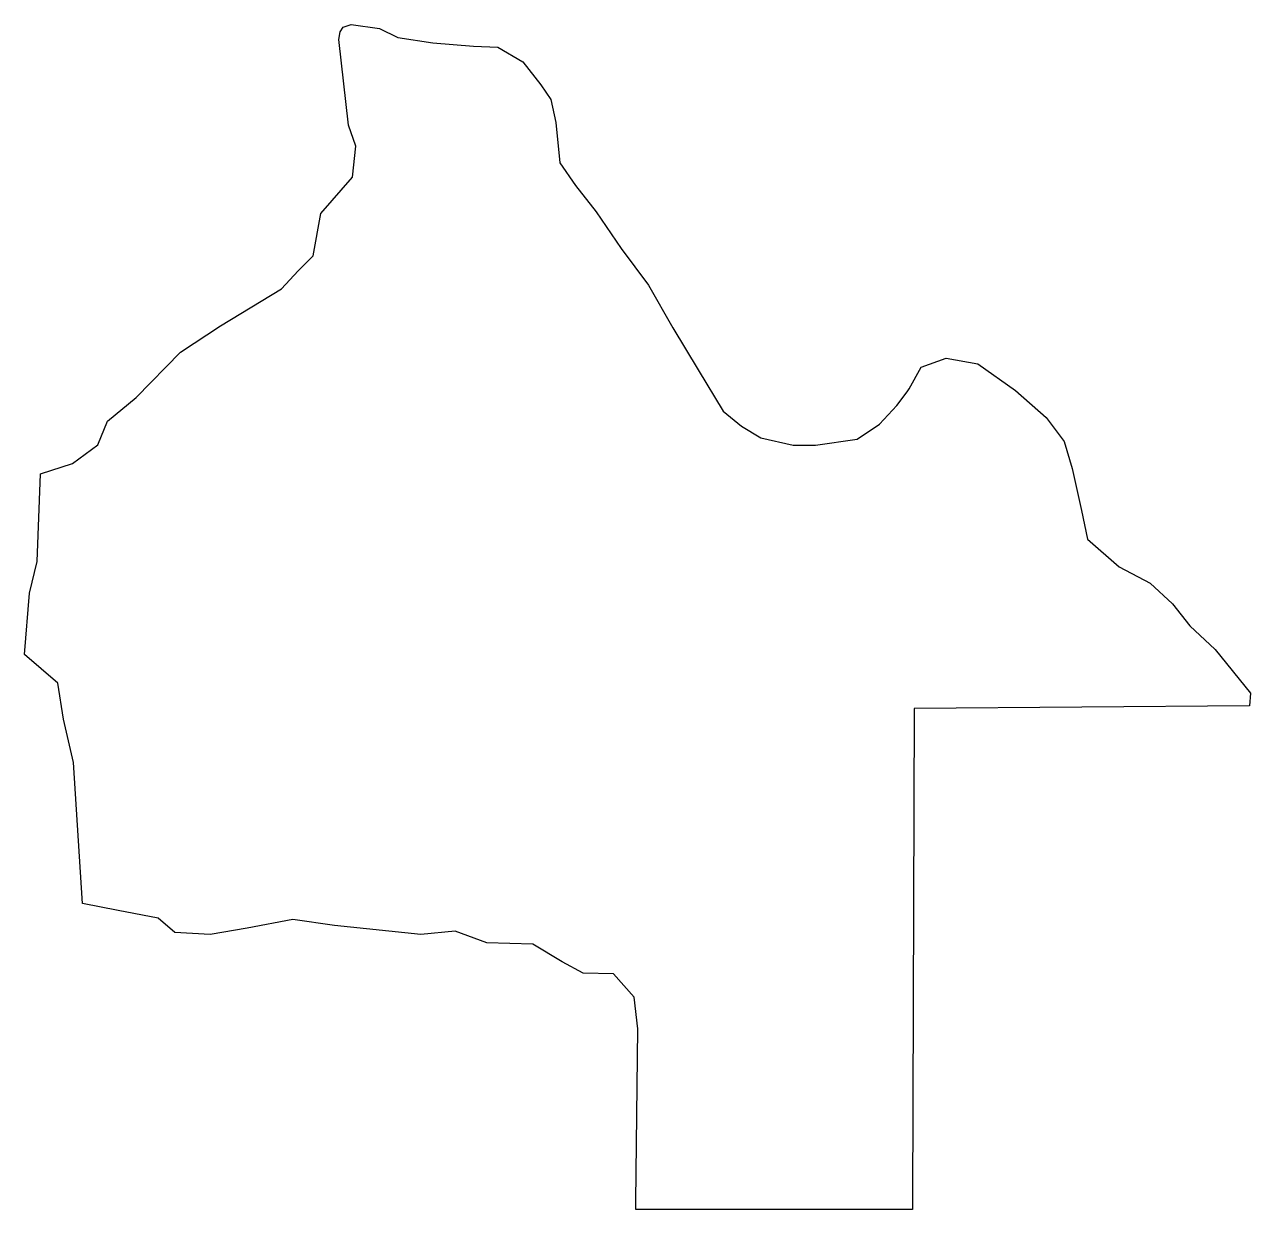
# Model space of a CAD drawing. Header units: millimetres. Extents: x -197 to -71, y 39 to 161.
import ezdxf

# ---------------------------------------------------------------- set-up
doc = ezdxf.new("R2010")
doc.units = ezdxf.units.MM
doc.layers.get('0').update_dxf_attribs({"linetype": 'CONTINUOUS'})

msp = doc.modelspace()

# ---------------------------------------------------------------- linework, layer by layer
msp.add_lwpolyline([(-106.20756, 123.23064), (-106.02976, 123.54814), (-104.78516, 125.78334), (-102.21976, 126.69774), (-98.96856, 126.11354), (-95.10776, 123.37034), (-91.98356, 120.60174), (-90.15476, 118.16334), (-89.31656, 115.39474), (-88.35136, 111.07674), (-87.74176, 108.15574), (-84.49056, 105.31094), (-81.34096, 103.63454), (-79.05496, 101.50094), (-77.25156, 99.26574), (-74.68616, 96.82734), (-71.05396, 92.35694), (-71.15556, 91.06154), (-105.49636, 90.78214), (-105.67416, 40.26154), (-105.67416, 39.44874), (-134.02056, 39.44874), (-134.02056, 40.26154), (-133.81736, 57.96534), (-134.17296, 61.19114), (-136.30656, 63.60414), (-139.40536, 63.68034), (-141.56436, 64.82334), (-144.56156, 66.62674), (-149.28596, 66.77914), (-152.51176, 67.97294), (-156.04236, 67.61734), (-164.88156, 68.55714), (-169.14876, 69.16674), (-173.82236, 68.27774), (-177.63236, 67.61734), (-181.23916, 67.84594), (-182.94096, 69.31914), (-187.03036, 70.10654), (-190.68796, 70.79234), (-191.60236, 85.24494), (-192.64376, 89.68994), (-193.22796, 93.39834), (-196.63156, 96.31934), (-196.12356, 102.61854), (-195.33616, 105.84434), (-195.00596, 114.83594), (-191.72936, 115.90274), (-189.11316, 117.80774), (-188.14796, 120.24614), (-185.20156, 122.65914), (-180.65496, 127.30734), (-176.56556, 129.99974), (-170.29176, 133.78434), (-168.58996, 135.63854), (-167.06596, 137.18794), (-166.27856, 141.50594), (-163.05276, 145.23974), (-162.69716, 148.41474), (-163.43376, 150.57374), (-164.42436, 159.33674), (-164.29736, 160.12414), (-163.99256, 160.60674), (-163.17976, 160.88614), (-160.25876, 160.47974), (-158.37916, 159.53994), (-154.82316, 159.00654), (-150.65756, 158.67634), (-148.14296, 158.54934), (-145.57756, 157.07614), (-143.74876, 154.71394), (-142.70736, 153.18994), (-142.19936, 150.82774), (-141.79296, 146.71294), (-140.19276, 144.37614), (-138.08456, 141.68374), (-135.51916, 137.92454), (-132.72516, 134.19074), (-130.21056, 129.79654), (-127.61976, 125.50394), (-125.07976, 121.26214), (-123.17476, 119.73814), (-121.19356, 118.51894), (-117.89156, 117.76964), (-115.60556, 117.76964), (-111.35106, 118.40464), (-109.06506, 119.92864), (-107.28706, 121.83364)], close=True)
msp.add_lwpolyline([(-106.20756, 123.23064), (-106.02976, 123.54814), (-104.78516, 125.78334), (-102.21976, 126.69774), (-98.96856, 126.11354), (-95.10776, 123.37034), (-91.98356, 120.60174), (-90.15476, 118.16334), (-89.31656, 115.39474), (-88.35136, 111.07674), (-87.74176, 108.15574), (-84.49056, 105.31094), (-81.34096, 103.63454), (-79.05496, 101.50094), (-77.25156, 99.26574), (-74.68616, 96.82734), (-71.05396, 92.35694), (-71.15556, 91.06154), (-105.49636, 90.78214), (-105.67416, 40.26154), (-105.67416, 39.44874), (-134.02056, 39.44874), (-134.02056, 40.26154), (-133.81736, 57.96534), (-134.17296, 61.19114), (-136.30656, 63.60414), (-139.40536, 63.68034), (-141.56436, 64.82334), (-144.56156, 66.62674), (-149.28596, 66.77914), (-152.51176, 67.97294), (-156.04236, 67.61734), (-164.88156, 68.55714), (-169.14876, 69.16674), (-173.82236, 68.27774), (-177.63236, 67.61734), (-181.23916, 67.84594), (-182.94096, 69.31914), (-187.03036, 70.10654), (-190.68796, 70.79234), (-191.60236, 85.24494), (-192.64376, 89.68994), (-193.22796, 93.39834), (-196.63156, 96.31934), (-196.12356, 102.61854), (-195.33616, 105.84434), (-195.00596, 114.83594), (-191.72936, 115.90274), (-189.11316, 117.80774), (-188.14796, 120.24614), (-185.20156, 122.65914), (-180.65496, 127.30734), (-176.56556, 129.99974), (-170.29176, 133.78434), (-168.58996, 135.63854), (-167.06596, 137.18794), (-166.27856, 141.50594), (-163.05276, 145.23974), (-162.69716, 148.41474), (-163.43376, 150.57374), (-164.42436, 159.33674), (-164.29736, 160.12414), (-163.99256, 160.60674), (-163.17976, 160.88614), (-160.25876, 160.47974), (-158.37916, 159.53994), (-154.82316, 159.00654), (-150.65756, 158.67634), (-148.14296, 158.54934), (-145.57756, 157.07614), (-143.74876, 154.71394), (-142.70736, 153.18994), (-142.19936, 150.82774), (-141.79296, 146.71294), (-140.19276, 144.37614), (-138.08456, 141.68374), (-135.51916, 137.92454), (-132.72516, 134.19074), (-130.21056, 129.79654), (-127.61976, 125.50394), (-125.07976, 121.26214), (-123.17476, 119.73814), (-121.19356, 118.51894), (-117.89156, 117.76964), (-115.60556, 117.76964), (-111.35106, 118.40464), (-109.06506, 119.92864), (-107.28706, 121.83364)], close=True)

doc.saveas('drawing.dxf')
